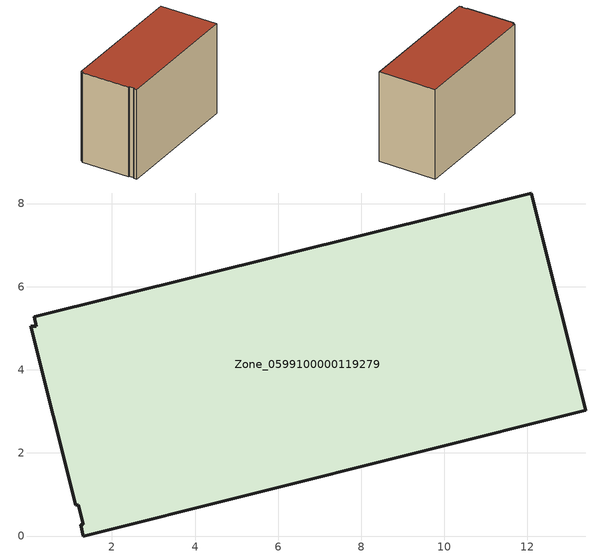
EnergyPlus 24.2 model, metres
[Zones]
Zone_0599100000119279
 floor ground (C_G): 1.3,0.28 1.2,0.75 1.13,0.74 0.05,5.05 0.18,5.05 0.13,5.28 12.09,8.26 13.4,3.02 1.31,0 1.25,0.27 z0
 wall outside (C_F): 1.31,0 13.4,3.02 12.09,8.26 0.13,5.28 0.18,5.05 0.05,5.05 1.13,0.74 1.2,0.75 1.3,0.28 1.25,0.27 1.31,0 z0:8.44
 roof outside (C_R): 1.3,0.28 1.25,0.27 1.31,0 13.4,3.02 12.09,8.26 0.13,5.28 0.18,5.05 0.05,5.05 1.13,0.74 1.2,0.75 z8.44
[BUILDING]
Pand.0599100000119279: North Axis=0; Terrain=City; Loads Convergence Tolerance Value=0.04; Temperature Convergence Tolerance Value=0.4; Solar Distribution=FullExterior; Maximum Number of Warmup Days=25; Minimum Number of Warmup Days=1
[Site:Location]
Rotterdam.The.Hague.AP_ZH_NLD Design_Conditions: Latitude=51.96; Longitude=4.45; Time Zone=1; Elevation=-4.5
[SITE:GROUNDTEMPERATURE:BUILDINGSURFACE]
18, 18, 18, 18, 18, 18, 18, 18, 18, 18, 18, 18
[MATERIAL] Thermal Absorptance=0.9; Solar Absorptance=0.7; Visible Absorptance=0.7
Name | Roughness | Thickness | Conductivity | Density | Specific Heat
G.TI.1975-1991 | MediumSmooth | 0.15 | 0.288461 | 540 | 1210
F.TI.1975-1991 | Rough | 0.3 | 0.230769 | 1920 | 840
R.TI.1975-1991 | MediumRough | 0.2 | 0.153846 | 1500 | 1000
[CONSTRUCTION]
C_G: G.TI.1975-1991
C_F: F.TI.1975-1991
C_R: R.TI.1975-1991
[ZONE]
Zone_0599100000119279: Type=1; Multiplier=1; Ceiling Height=Autocalculate; Volume=Autocalculate; Floor Area=autocalculate; Part of Total Floor Area=Yes
[ZONEINFILTRATION:DESIGNFLOWRATE]
Infil_Zone_0599100000119279: Zone or ZoneList or Space or SpaceList=Zone_0599100000119279; Schedule=AlwaysOn; Design Flow Rate Calculation Method=Flow/Area; Flow Rate per Floor Area=0.003; Constant Term Coefficient=1; Temperature Term Coefficient=0; Velocity Term Coefficient=0; Velocity Squared Term Coefficient=0
[HVACTEMPLATE:ZONE:IDEALLOADSAIRSYSTEM]
Zone_0599100000119279: Maximum Heating Supply Air Temperature=50; Minimum Cooling Supply Air Temperature=13; Maximum Heating Supply Air Humidity Ratio=0.0156; Minimum Cooling Supply Air Humidity Ratio=0.0077; Heating Limit=NoLimit; Cooling Limit=NoLimit; Dehumidification Control Type=ConstantSensibleHeatRatio; Cooling Sensible Heat Ratio=0.7; Dehumidification Setpoint=60; Humidification Control Type=None; Humidification Setpoint=30; Outdoor Air Method=None; Outdoor Air Flow Rate per Person=0.00944; Outdoor Air Flow Rate per Zone Floor Area=0; Outdoor Air Flow Rate per Zone=0; Demand Controlled Ventilation Type=None; Outdoor Air Economizer Type=NoEconomizer; Heat Recovery Type=None; Sensible Heat Recovery Effectiveness=0.7; Latent Heat Recovery Effectiveness=0.65
[ZONECONTROL:THERMOSTAT]
ThermostatControl_Zone_0599100000119279: Zone or ZoneList=Zone_0599100000119279; Control Type Schedule=DualSetpointControlType; Control 1=Thermostat_Zone_0599100000119279; Temperature Difference Between Cutout And Setpoint=0
[THERMOSTATSETPOINT:DUALSETPOINT]
Thermostat_Zone_0599100000119279: Heating Setpoint Temperature Schedule=HeatingSetpoint_Zone_0599100000119279; Cooling Setpoint Temperature Schedule=CoolingSetpoint_Zone_0599100000119279
[SCHEDULE:COMPACT]
HeatingSetpoint_Zone_0599100000119279: Through: 12/31, For: AllDays, Until: 24:00, 21
CoolingSetpoint_Zone_0599100000119279: Through: 12/31, For: AllDays, Until: 24:00, 24
DualSetpointControlType: Through: 12/31, For: AllDays, Until: 24:00, 4
AlwaysOn: Through: 12/31, For: AllDays, Until: 24:00, 1
